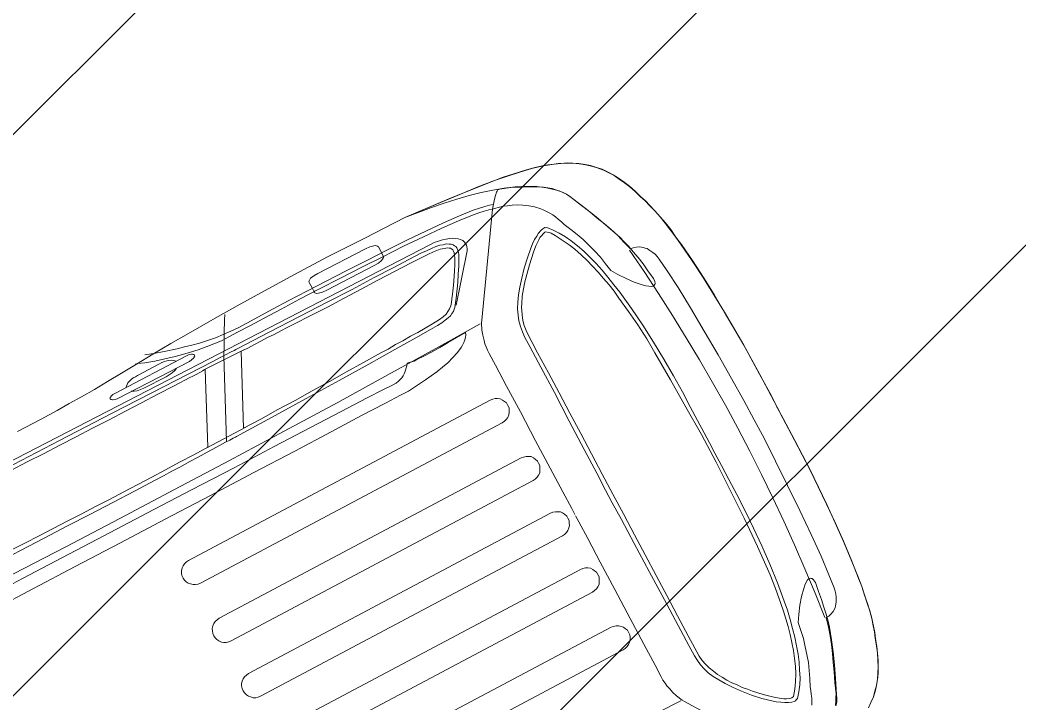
# Model space of a CAD drawing. Header units: millimetres. Extents: x 5637 to 6048, y 3385 to 3927.
# Drawn here: x 5809.759 to 5812.275, y 3766.075 to 3767.797 of the extents above; entities that cross this region are included whole.
import ezdxf

# ---------------------------------------------------------------- set-up
doc = ezdxf.new("R2010")
doc.units = ezdxf.units.MM
doc.layers.add('Contour Lines', color=253, linetype='Continuous')
doc.layers.add('hatch', color=253, linetype='Continuous', lineweight=13)
pattern_1 = [(45, (2816.3681, -1263.7476), (-0.70710678, 0.70710678), [])]

# ---------------------------------------------------------------- blocks, each defined once
blk = doc.blocks.new('Subaru Forester top')
at = {"lineweight": 0}
for points in [[(-0.1523, -0.776), (-0.1404, -0.7669), (-0.1286, -0.7578), (-0.1185, -0.7468), (-0.1085, -0.7359), (-0.0985, -0.7231), (-0.0903, -0.7104), (-0.0821, -0.6967), (-0.0748, -0.6812), (-0.0675, -0.6648), (-0.0611, -0.6483), (-0.0547, -0.6292), (-0.0492, -0.6146), (-0.0447, -0.5991), (-0.0392, -0.5809), (-0.0347, -0.5617), (-0.031, -0.5417), (-0.0274, -0.5198), (-0.0237, -0.4979), (-0.021, -0.4742), (-0.0155, -0.4258), (-0.0109, -0.3757), (-0.0073, -0.3246), (-0.0046, -0.2736), (-0.0009, -0.1769), (0, -0.093), (0, -0.031), (0, 0.0009), (0, 0.0328), (0, 0.0939), (-0.0009, 0.1778), (-0.0046, 0.2745), (-0.0073, 0.3255), (-0.0109, 0.3766), (-0.0155, 0.4268), (-0.021, 0.4751), (-0.0237, 0.4988), (-0.0274, 0.5207), (-0.031, 0.5426), (-0.0347, 0.5626), (-0.0392, 0.5818), (-0.0447, 0.5991), (-0.0492, 0.6155), (-0.0547, 0.6301), (-0.0602, 0.6483), (-0.0666, 0.6648), (-0.0739, 0.6803), (-0.0812, 0.6949), (-0.0885, 0.7085), (-0.0967, 0.7213), (-0.1058, 0.7332), (-0.1149, 0.7441), (-0.1249, 0.7541), (-0.1359, 0.7632), (-0.1468, 0.7724), (-0.1587, 0.7806), (-0.1714, 0.7879), (-0.1851, 0.7952), (-0.1988, 0.8015), (-0.2134, 0.807), (-0.2289, 0.8125), (-0.2453, 0.817), (-0.2626, 0.8216), (-0.2799, 0.8253), (-0.3182, 0.8325), (-0.3602, 0.8389), (-0.4049, 0.8444), (-0.4532, 0.849), (-0.5061, 0.8535), (-0.5626, 0.859), (-0.5727, 0.8599), (-0.5827, 0.8608), (-0.5927, 0.8617), (-0.6028, 0.8626), (-0.7167, 0.8645), (-0.8216, 0.8663), (-0.9164, 0.8663), (-1.0022, 0.8654), (-1.0806, 0.8645), (-1.1508, 0.8626), (-1.2146, 0.8608), (-1.2721, 0.859), (-1.325, 0.8563), (-1.3733, 0.8535), (-1.4171, 0.8517), (-1.4581, 0.849), (-1.4964, 0.8471), (-1.5338, 0.8462), (-1.5693, 0.8453), (-1.604, 0.8444), (-1.6505, 0.8444), (-1.718, 0.8444)], [(-0.3985, 0.7778), (-0.4076, 0.7806), (-0.4195, 0.7833), (-0.4331, 0.786), (-0.4496, 0.7879), (-0.4879, 0.7915), (-0.5334, 0.7952), (-0.5845, 0.7979), (-0.6401, 0.8006), (-0.6985, 0.8015), (-0.7578, 0.8034), (-0.818, 0.8043), (-0.8772, 0.8052), (-0.9338, 0.8052), (-0.9867, 0.8052), (-1.035, 0.8052), (-1.076, 0.8052), (-1.1107, 0.8052), (-1.1353, 0.8052), (-1.1563, 0.8052), (-1.1772, 0.807), (-1.1982, 0.8097), (-1.2192, 0.8125), (-1.2392, 0.817), (-1.2593, 0.8207), (-1.2785, 0.8253), (-1.2967, 0.8298), (-1.3286, 0.8389), (-1.3532, 0.8471), (-1.3696, 0.8535), (-1.376, 0.8553)], [(-0.3912, 0.787), (-0.4003, 0.7897), (-0.4122, 0.7924), (-0.4258, 0.7952), (-0.4423, 0.7979), (-0.4796, 0.8015), (-0.5234, 0.8052), (-0.5727, 0.8079), (-0.6255, 0.8097), (-0.6821, 0.8116), (-0.7386, 0.8125), (-0.797, 0.8134), (-0.8535, 0.8143), (-0.9082, 0.8143), (-0.9593, 0.8152), (-1.0058, 0.8152), (-1.0459, 0.8143), (-1.0797, 0.8143), (-1.1043, 0.8143), (-1.1243, 0.8152), (-1.1453, 0.817), (-1.1663, 0.8189), (-1.1873, 0.8225), (-1.2082, 0.8262), (-1.2274, 0.8307), (-1.2465, 0.8353), (-1.2648, 0.8398), (-1.2967, 0.849), (-1.3222, 0.8572), (-1.3386, 0.8626), (-1.3441, 0.8645)], [(-1.118, 0.8599), (-1.1253, 0.848), (-1.1408, 0.8198), (-1.1581, 0.7888), (-1.169, 0.7687)], [(-0.2225, -0.7313), (-0.217, -0.7231), (-0.2125, -0.7149), (-0.2079, -0.7067), (-0.197, -0.6803), (-0.186, -0.6556), (-0.1769, -0.6338), (-0.1678, -0.6128), (-0.1596, -0.5918), (-0.1523, -0.5708), (-0.1459, -0.549), (-0.1395, -0.5252), (-0.1395, -0.5252), (-0.1322, -0.5252), (-0.1249, -0.5234), (-0.1167, -0.5198), (-0.1085, -0.5143), (-0.1049, -0.5107), (-0.1021, -0.507), (-0.0985, -0.5024), (-0.0957, -0.497), (-0.093, -0.4915), (-0.0903, -0.4842), (-0.0885, -0.4769), (-0.0866, -0.4687), (-0.083, -0.4331), (-0.0784, -0.383), (-0.0748, -0.3228), (-0.072, -0.2562), (-0.0693, -0.186), (-0.0675, -0.1176), (-0.0657, -0.0547), (-0.0657, 0), (-0.0657, 0.0547), (-0.0675, 0.1185), (-0.0693, 0.1869), (-0.072, 0.2562), (-0.0748, 0.3237), (-0.0784, 0.3839), (-0.083, 0.4341), (-0.0866, 0.4696), (-0.0885, 0.4778), (-0.0903, 0.4851), (-0.093, 0.4915), (-0.0957, 0.497), (-0.0985, 0.5024), (-0.1012, 0.507), (-0.1049, 0.5107), (-0.1085, 0.5143), (-0.1158, 0.5198), (-0.124, 0.5234), (-0.1313, 0.5252), (-0.1386, 0.5262), (-0.145, 0.549), (-0.1514, 0.5708), (-0.1587, 0.5918), (-0.1669, 0.6128), (-0.176, 0.6338), (-0.1851, 0.6566), (-0.1961, 0.6803), (-0.2079, 0.7067), (-0.2116, 0.7149), (-0.2161, 0.7231), (-0.2216, 0.7313), (-0.228, 0.7386), (-0.2344, 0.7459), (-0.2416, 0.7532), (-0.2499, 0.7596), (-0.259, 0.766), (-0.2681, 0.7724), (-0.2772, 0.7787), (-0.2882, 0.7842), (-0.2991, 0.7906), (-0.3219, 0.8006), (-0.3474, 0.8107), (-0.3748, 0.8198), (-0.404, 0.828), (-0.4341, 0.8353), (-0.466, 0.8417), (-0.4988, 0.848), (-0.5325, 0.8535), (-0.5672, 0.8581), (-0.6028, 0.8626), (-0.4833, 0.8526), (-0.3821, 0.8417), (-0.3365, 0.8362), (-0.2954, 0.8289), (-0.2763, 0.8253), (-0.2581, 0.8207), (-0.2398, 0.8161), (-0.2234, 0.8107), (-0.2079, 0.8052), (-0.1924, 0.7988), (-0.1778, 0.7924), (-0.1651, 0.7851), (-0.1523, 0.7769), (-0.1395, 0.7678), (-0.1286, 0.7587), (-0.1176, 0.7477), (-0.1076, 0.7368), (-0.0985, 0.7249), (-0.0894, 0.7113), (-0.0812, 0.6976), (-0.0739, 0.6821), (-0.0666, 0.6666), (-0.0602, 0.6493), (-0.0547, 0.631), (-0.0492, 0.6164), (-0.0438, 0.6), (-0.0392, 0.5818), (-0.0347, 0.5626), (-0.0301, 0.5426), (-0.0264, 0.5216), (-0.0237, 0.4988), (-0.0201, 0.476), (-0.0146, 0.4268), (-0.01, 0.3766), (-0.0064, 0.3255), (-0.0046, 0.2754), (-0.0009, 0.1778), (0, 0.0948), (0.0009, 0.0328), (0, 0.0009), (-0.0009, 0.0009), (0, 0), (0, -0.0319), (0, -0.0939), (-0.0009, -0.1778), (-0.0046, -0.2745), (-0.0073, -0.3255), (-0.0109, -0.3766), (-0.0155, -0.4268), (-0.021, -0.4751), (-0.0237, -0.4988), (-0.0274, -0.5207), (-0.031, -0.5426), (-0.0347, -0.5626), (-0.0392, -0.5818), (-0.0447, -0.6), (-0.0492, -0.6164), (-0.0547, -0.631), (-0.0611, -0.6493), (-0.0675, -0.6657), (-0.0748, -0.6821), (-0.0821, -0.6967), (-0.0903, -0.7113), (-0.0985, -0.724), (-0.1085, -0.7359), (-0.1185, -0.7477), (-0.1286, -0.7578), (-0.1404, -0.7669), (-0.1523, -0.776)], [(-0.8626, 0.8408), (-0.8745, 0.8408), (-0.8845, 0.8389), (-0.8882, 0.8371), (-0.8909, 0.8353), (-0.8927, 0.8335), (-0.8927, 0.8316)], [(-0.8927, 0.8316), (-0.8927, 0.8143), (-0.8927, 0.8107)], [(-0.7277, 0.8398), (-0.8626, 0.8408)], [(-0.6967, 0.8289), (-0.6976, 0.8316), (-0.6994, 0.8335), (-0.7021, 0.8353), (-0.7058, 0.8362), (-0.7158, 0.8389), (-0.7277, 0.8398)], [(-1.3842, 0.8271), (-1.3906, 0.8271), (-1.397, 0.8271), (-1.4034, 0.8262), (-1.4089, 0.8243), (-1.4143, 0.8225), (-1.418, 0.8198), (-1.4216, 0.817), (-1.4244, 0.8143)], [(-1.3213, 0.8271), (-1.3842, 0.8271)], [(-1.2821, 0.8134), (-1.2839, 0.8161), (-1.2876, 0.8189), (-1.2912, 0.8216), (-1.2967, 0.8234), (-1.3022, 0.8253), (-1.3076, 0.8262), (-1.3149, 0.8271), (-1.3213, 0.8271)], [(-0.8927, 0.8088), (-0.8927, 0.8034)], [(-0.6967, 0.8015), (-0.6967, 0.8289)], [(-1.9177, 0.5772), (-1.852, 0.5763), (-1.7845, 0.5754), (-1.718, 0.5754), (-1.6532, 0.5745), (-1.5894, 0.5736), (-1.5274, 0.5736), (-1.469, 0.5736), (-1.4453, 0.5736), (-1.4216, 0.5736), (-1.397, 0.5736), (-1.3715, 0.5736), (-1.3459, 0.5736), (-1.3204, 0.5745), (-1.294, 0.5745), (-1.2675, 0.5745), (-1.2675, 0.5745)], [(-1.2675, 0.5745), (-1.2557, 0.5745), (-1.2456, 0.5745), (-1.2392, 0.5745), (-1.2365, 0.5745), (-1.1362, 0.5754), (-1.0368, 0.5772), (-0.942, 0.5781), (-0.8563, 0.579), (-0.7815, 0.5809), (-0.7213, 0.5818), (-0.6784, 0.5827), (-0.6584, 0.5836), (-0.6456, 0.5845), (-0.6347, 0.5863), (-0.6255, 0.5882), (-0.6183, 0.59), (-0.6119, 0.5936), (-0.6064, 0.5964), (-0.6018, 0.6), (-0.5982, 0.6037), (-0.5845, 0.6228), (-0.5626, 0.6556), (-0.5517, 0.6739), (-0.5407, 0.6912), (-0.5325, 0.7058), (-0.5271, 0.7167), (-0.5252, 0.7213), (-0.5243, 0.7249), (-0.5234, 0.7295), (-0.5234, 0.7341), (-0.5243, 0.7377), (-0.5262, 0.7414), (-0.528, 0.745), (-0.5316, 0.7487), (-0.5362, 0.7514), (-0.5426, 0.755), (-0.5499, 0.7569), (-0.5581, 0.7596), (-0.569, 0.7614), (-0.5809, 0.7623), (-0.5945, 0.7632), (-0.61, 0.7642), (-0.6438, 0.7642), (-0.6885, 0.7642), (-0.7423, 0.7651), (-0.8052, 0.7651), (-0.8763, 0.766), (-0.9547, 0.7669), (-1.0405, 0.7678), (-1.1316, 0.7687), (-1.1316, 0.7687), (-1.1316, 0.7687), (-1.1353, 0.7687), (-1.1398, 0.7687), (-1.1499, 0.7696), (-1.1645, 0.7696), (-1.1809, 0.7696), (-1.2, 0.7696), (-1.3396, 0.7714), (-1.4855, 0.7733), (-1.635, 0.7751), (-1.7873, 0.776)], [(-0.58, 0.7724), (-2.8081, 0.7989)], [(-1.4171, 0.7997), (-1.4107, 0.7961), (-1.4034, 0.7933), (-1.3943, 0.7924), (-1.3851, 0.7915)], [(-1.3851, 0.7915), (-1.3222, 0.7906)], [(-1.3222, 0.7906), (-1.3131, 0.7915), (-1.304, 0.7924), (-1.2958, 0.7942), (-1.2894, 0.797)], [(-0.8927, 0.8034), (-0.8927, 0.8015), (-0.8909, 0.7997), (-0.8882, 0.7979), (-0.8845, 0.7961), (-0.8745, 0.7942), (-0.8626, 0.7933)], [(-0.8626, 0.7933), (-0.7277, 0.7924)], [(-0.7277, 0.7924), (-0.7158, 0.7924), (-0.7058, 0.7942), (-0.7021, 0.7961), (-0.6994, 0.7979), (-0.6976, 0.7997), (-0.6967, 0.8015)], [(-2.0107, 0.7687), (-1.9642, 0.7678), (-1.9177, 0.7669), (-1.8712, 0.7669), (-1.8247, 0.766), (-1.7782, 0.766), (-1.7317, 0.7651), (-1.6861, 0.7642), (-1.6396, 0.7642), (-1.5931, 0.7632), (-1.5465, 0.7632), (-1.5, 0.7623), (-1.4535, 0.7623), (-1.4079, 0.7614), (-1.3614, 0.7614), (-1.3149, 0.7605), (-1.2684, 0.7605), (-1.2639, 0.7605), (-1.2547, 0.7605), (-1.242, 0.7605), (-1.2265, 0.7605)], [(-1.2265, 0.7605), (-1.3131, 0.5845)], [(-1.169, 0.7687), (-1.2648, 0.5754)], [(-1.118, 0.7587), (-1.2338, 0.7614)], [(-1.211, 0.5845), (-1.1253, 0.7587)], [(-1.1253, 0.7587), (-1.107, 0.7578), (-1.0879, 0.7578), (-1.0696, 0.7578), (-1.0505, 0.7578), (-1.0322, 0.7569), (-1.0131, 0.7569), (-0.9949, 0.7569), (-0.9757, 0.7569), (-0.9283, 0.7559), (-0.8809, 0.755), (-0.8335, 0.755), (-0.7851, 0.755), (-0.7377, 0.755), (-0.6903, 0.755), (-0.6429, 0.7541), (-0.5955, 0.7532), (-0.58, 0.7523), (-0.5617, 0.7505), (-0.5526, 0.7477), (-0.5444, 0.745), (-0.5407, 0.7423), (-0.538, 0.7404), (-0.5362, 0.7377), (-0.5344, 0.7341), (-0.5344, 0.7304), (-0.5353, 0.7259), (-0.5371, 0.7204), (-0.5398, 0.714), (-0.5471, 0.6994), (-0.5562, 0.6839), (-0.5754, 0.6547), (-0.5882, 0.6356), (-0.5945, 0.6265), (-0.6, 0.6183), (-0.6055, 0.6119), (-0.6119, 0.6064), (-0.6183, 0.6028), (-0.6255, 0.5991), (-0.6356, 0.5964), (-0.6465, 0.5945), (-0.6675, 0.5936), (-0.6885, 0.5927), (-0.7104, 0.5918), (-0.7313, 0.5918), (-0.7532, 0.5909), (-0.7742, 0.5909), (-0.7961, 0.59), (-0.817, 0.59), (-0.8663, 0.5891), (-0.9155, 0.5882), (-0.9648, 0.5873), (-1.014, 0.5863), (-1.0633, 0.5854), (-1.1125, 0.5854), (-1.1617, 0.5845), (-1.211, 0.5845)], [(-0.5043, 0.7149), (-0.5015, 0.7195), (-0.4997, 0.724), (-0.4988, 0.7286), (-0.4988, 0.7332), (-0.4997, 0.7386), (-0.5015, 0.7432), (-0.5052, 0.7477), (-0.5097, 0.7523), (-0.5152, 0.7559), (-0.5207, 0.7596), (-0.5289, 0.7632), (-0.5371, 0.766), (-0.5462, 0.7687), (-0.5562, 0.7705), (-0.5672, 0.7724), (-0.58, 0.7724)], [(-0.5535, 0.5435), (-0.3985, 0.7778)], [(-0.5927, 0.6073), (-0.5043, 0.7149)], [(-1.3131, 0.5845), (-1.3532, 0.5845), (-1.3934, 0.5845), (-1.4335, 0.5845), (-1.4727, 0.5845), (-1.5128, 0.5845), (-1.5529, 0.5845), (-1.5931, 0.5845), (-1.6332, 0.5854), (-1.6733, 0.5854), (-1.7134, 0.5863), (-1.7526, 0.5863), (-1.7928, 0.5873), (-1.8329, 0.5873), (-1.873, 0.5882), (-1.9131, 0.5882), (-1.9532, 0.5891)], [(-1.2046, 0.5845), (-1.3177, 0.5845)], [(-0.5617, 0.5371), (-0.6894, 0.5344), (-0.8271, 0.5325), (-0.973, 0.5307), (-1.1243, 0.5298), (-1.2803, 0.5298), (-1.4371, 0.5298), (-1.5931, 0.5298), (-1.7462, 0.5307), (-1.8949, 0.5325), (-2.0353, 0.5334), (-2.1666, 0.5353), (-2.2861, 0.5371), (-2.3928, 0.5398), (-2.4821, 0.5417), (-2.5533, 0.5444), (-2.6052, 0.5462)], [(-1.976, 0.4769), (-1.8675, 0.476), (-1.749, 0.476), (-1.6222, 0.4751), (-1.4927, 0.4751), (-1.3642, 0.4742), (-1.2402, 0.4742), (-1.1243, 0.4733), (-1.0204, 0.4733), (-0.9338, 0.4733), (-0.8663, 0.4724), (-0.8234, 0.4724), (-0.8079, 0.4724), (-0.8006, 0.4724), (-0.7797, 0.4742), (-0.7496, 0.4769), (-0.7149, 0.4815), (-0.6967, 0.4851), (-0.6793, 0.4888), (-0.662, 0.4942), (-0.6465, 0.4997), (-0.6383, 0.5034), (-0.6319, 0.507), (-0.6255, 0.5107), (-0.6201, 0.5152), (-0.6146, 0.5198), (-0.61, 0.5243), (-0.6064, 0.5298), (-0.6046, 0.5353), (-0.6292, 0.5344), (-0.6547, 0.5334), (-0.6793, 0.5325), (-0.7031, 0.5316), (-0.7249, 0.5316), (-0.7441, 0.5325), (-0.7523, 0.5325), (-0.7587, 0.5334), (-0.7651, 0.5353), (-0.7705, 0.5362), (-0.7742, 0.5307), (-0.786, 0.5189), (-0.7897, 0.5161), (-0.7942, 0.5125), (-0.7997, 0.5097), (-0.8052, 0.5079), (-0.8107, 0.5061), (-0.818, 0.5043), (-0.8243, 0.5043), (-0.8325, 0.5043), (-0.8544, 0.5052), (-0.9018, 0.5061), (-0.9721, 0.5061), (-1.0614, 0.507), (-1.1645, 0.5079), (-1.2785, 0.5079), (-1.3997, 0.5088), (-1.5247, 0.5097), (-1.6487, 0.5107), (-1.7681, 0.5107), (-1.8803, 0.5116), (-1.9806, 0.5116)], [(-0.5763, 0.0009), (-0.5763, 0.0182), (-0.5763, 0.0657), (-0.5763, 0.1331), (-0.5763, 0.2116), (-0.5763, 0.2936), (-0.5763, 0.3675), (-0.5763, 0.4268), (-0.5763, 0.4605), (-0.5763, 0.4696), (-0.5754, 0.4787), (-0.5745, 0.4869), (-0.5727, 0.4952), (-0.569, 0.5088), (-0.5654, 0.5207), (-0.5572, 0.5371), (-0.5535, 0.5435)], [(-0.1423, 0.5243), (-0.135, 0.4596), (-0.1295, 0.3939), (-0.124, 0.3283), (-0.1195, 0.2626), (-0.1167, 0.1979), (-0.114, 0.1322), (-0.1122, 0.0666), (-0.1122, 0.0009), (-0.1122, -0.0647), (-0.114, -0.1304), (-0.1167, -0.1961), (-0.1195, -0.2608), (-0.124, -0.3265), (-0.1295, -0.3921), (-0.135, -0.4578), (-0.1423, -0.5234)], [(-0.5763, -0.0027), (-0.5763, -0.0201), (-0.5763, -0.0675), (-0.5763, -0.135), (-0.5763, -0.2134), (-0.5763, -0.2954), (-0.5763, -0.3693), (-0.5763, -0.4286), (-0.5763, -0.4623), (-0.5763, -0.4714), (-0.5754, -0.4806), (-0.5745, -0.4888), (-0.5727, -0.497), (-0.569, -0.5107), (-0.5654, -0.5225), (-0.5572, -0.5389), (-0.5535, -0.5444)], [(-1.49, -0.1924), (-0.6292, -0.1924), (-0.6228, -0.1915), (-0.6164, -0.1897), (-0.611, -0.1869), (-0.6055, -0.1833), (-0.6018, -0.1778), (-0.5991, -0.1723), (-0.5964, -0.166), (-0.5964, -0.1596), (-0.5964, -0.1596), (-0.5964, -0.1532), (-0.5991, -0.1477), (-0.6018, -0.1423), (-0.6055, -0.1368), (-0.611, -0.1331), (-0.6164, -0.1304), (-0.6228, -0.1286), (-0.6292, -0.1277), (-1.49, -0.1277)], [(-1.49, -0.3575), (-0.6292, -0.3575), (-0.6228, -0.3565), (-0.6164, -0.3547), (-0.611, -0.352), (-0.6055, -0.3474), (-0.6018, -0.3429), (-0.5991, -0.3374), (-0.5964, -0.3319), (-0.5964, -0.3246), (-0.5964, -0.3246), (-0.5964, -0.3182), (-0.5991, -0.3128), (-0.6018, -0.3073), (-0.6055, -0.3027), (-0.611, -0.2982), (-0.6164, -0.2954), (-0.6228, -0.2936), (-0.6292, -0.2927), (-1.49, -0.2927)], [(-0.2225, -0.7332), (-0.2161, -0.7259), (-0.2116, -0.7176), (-0.2079, -0.7085), (-0.1915, -0.6721), (-0.1769, -0.6401), (-0.1651, -0.61), (-0.1541, -0.5809), (-0.1486, -0.5663), (-0.1441, -0.5508), (-0.1395, -0.5353), (-0.1359, -0.5179), (-0.1322, -0.4997), (-0.1286, -0.4796), (-0.1258, -0.4587), (-0.1222, -0.435), (-0.1231, -0.4268), (-0.1249, -0.4222), (-0.1268, -0.4204), (-0.1277, -0.4195), (-0.1304, -0.4186), (-0.1322, -0.4186), (-0.1368, -0.4195), (-0.1423, -0.4231), (-0.1486, -0.4277), (-0.155, -0.4341), (-0.1696, -0.4496), (-0.1833, -0.4669), (-0.197, -0.486), (-0.2079, -0.5034), (-0.2116, -0.5243), (-0.2152, -0.5453), (-0.2207, -0.5654), (-0.2261, -0.5845), (-0.2325, -0.6046), (-0.2398, -0.6228), (-0.248, -0.642), (-0.2571, -0.6602), (-0.2571, -0.6602), (-0.2599, -0.6693), (-0.2635, -0.6784), (-0.2672, -0.6876), (-0.2708, -0.6958), (-0.2754, -0.7031)], [(-0.5617, -0.5389), (-0.6894, -0.5362), (-0.8271, -0.5344), (-0.973, -0.5325), (-1.1243, -0.5316), (-1.2803, -0.5316), (-1.4371, -0.5316), (-1.5931, -0.5316), (-1.7462, -0.5325), (-1.8949, -0.5344), (-2.0353, -0.5353), (-2.1666, -0.5371), (-2.2861, -0.5389), (-2.3928, -0.5417), (-2.4821, -0.5435), (-2.5533, -0.5462), (-2.6052, -0.548)], [(-0.5535, -0.5444), (-0.3985, -0.7797)]]:
    blk.add_lwpolyline(points, dxfattribs=at)
for points in [[(-1.4544, 0.8143), (-1.4617, 0.8143), (-1.4672, 0.8125), (-1.469, 0.8116), (-1.4709, 0.8107), (-1.4718, 0.8088), (-1.4727, 0.807), (-1.4718, 0.8052), (-1.4709, 0.8043), (-1.469, 0.8025), (-1.4672, 0.8015), (-1.4617, 0.7997), (-1.4554, 0.7997), (-1.252, 0.797), (-1.2456, 0.7979), (-1.2392, 0.7997), (-1.2374, 0.8006), (-1.2356, 0.8025), (-1.2338, 0.8034), (-1.2338, 0.8052), (-1.2338, 0.807), (-1.2347, 0.8079), (-1.2365, 0.8097), (-1.2392, 0.8107), (-1.2447, 0.8125), (-1.252, 0.8134), (-1.4544, 0.8143)], [(-1.4544, 0.8143), (-1.4617, 0.8143), (-1.4672, 0.8125), (-1.469, 0.8116), (-1.4709, 0.8107), (-1.4718, 0.8088), (-1.4727, 0.807), (-1.4718, 0.8052), (-1.4709, 0.8043), (-1.469, 0.8025), (-1.4672, 0.8015), (-1.4617, 0.7997), (-1.4554, 0.7997), (-1.252, 0.797), (-1.2456, 0.7979), (-1.2392, 0.7997), (-1.2374, 0.8006), (-1.2356, 0.8025), (-1.2338, 0.8034), (-1.2338, 0.8052), (-1.2338, 0.807), (-1.2347, 0.8079), (-1.2365, 0.8097), (-1.2392, 0.8107), (-1.2447, 0.8125), (-1.252, 0.8134), (-1.4544, 0.8143)], [(-0.2571, 0.6584), (-0.2599, 0.6675), (-0.2635, 0.6766), (-0.2672, 0.6857), (-0.2708, 0.6939), (-0.2754, 0.7012), (-0.2809, 0.7085), (-0.2854, 0.7149), (-0.2909, 0.7213), (-0.3018, 0.7332), (-0.3137, 0.7423), (-0.3265, 0.7505), (-0.3383, 0.7578), (-0.3502, 0.7632), (-0.3611, 0.7678), (-0.3711, 0.7714), (-0.3803, 0.7742), (-0.393, 0.7769), (-0.3985, 0.7778), (-0.393, 0.7842), (-0.3821, 0.7979), (-0.3757, 0.8043), (-0.3693, 0.8107), (-0.3666, 0.8125), (-0.3638, 0.8143), (-0.3611, 0.8143), (-0.3593, 0.8143), (-0.3319, 0.8043), (-0.3073, 0.7924), (-0.2954, 0.787), (-0.2836, 0.7806), (-0.2727, 0.7742), (-0.2626, 0.7678), (-0.2535, 0.7614), (-0.2444, 0.7541), (-0.2362, 0.7468), (-0.2289, 0.7395), (-0.2225, 0.7313), (-0.2161, 0.724), (-0.2116, 0.7158), (-0.2079, 0.7067), (-0.1915, 0.6702), (-0.1769, 0.6383), (-0.1651, 0.6082), (-0.1541, 0.579), (-0.1486, 0.5645), (-0.1441, 0.549), (-0.1395, 0.5334), (-0.1359, 0.5161), (-0.1322, 0.4979), (-0.1286, 0.4778), (-0.1258, 0.4569), (-0.1222, 0.4331), (-0.1231, 0.4249), (-0.1249, 0.4204), (-0.1268, 0.4186), (-0.1277, 0.4176), (-0.1304, 0.4167), (-0.1322, 0.4167), (-0.1368, 0.4176), (-0.1423, 0.4213), (-0.1486, 0.4258), (-0.155, 0.4322), (-0.1696, 0.4477), (-0.1833, 0.4651), (-0.197, 0.4842), (-0.2079, 0.5015), (-0.2116, 0.5225), (-0.2152, 0.5435), (-0.2207, 0.5635), (-0.2261, 0.5827), (-0.2325, 0.6028), (-0.2398, 0.621), (-0.248, 0.6401), (-0.2571, 0.6584)], [(-0.2991, 0.6721), (-0.3018, 0.673), (-0.3037, 0.6748), (-0.3064, 0.6748), (-0.31, 0.6748), (-0.3164, 0.673), (-0.3246, 0.6702), (-0.3319, 0.6657), (-0.341, 0.6602), (-0.3502, 0.6529), (-0.3593, 0.6456), (-0.3784, 0.6283), (-0.3976, 0.6091), (-0.4149, 0.5891), (-0.4304, 0.5717), (-0.4423, 0.5562), (-0.4523, 0.5407), (-0.4605, 0.5262), (-0.4669, 0.5116), (-0.4724, 0.4979), (-0.4751, 0.4833), (-0.4769, 0.4696), (-0.4778, 0.4559), (-0.4778, 0.4258), (-0.4778, 0.3693), (-0.4778, 0.2964), (-0.4787, 0.2152), (-0.4787, 0.135), (-0.4787, 0.0666), (-0.4796, 0.0191), (-0.4796, 0.0009), (-0.4796, -0.0173), (-0.4787, -0.0657), (-0.4787, -0.134), (-0.4787, -0.2134), (-0.4778, -0.2945), (-0.4778, -0.3684), (-0.4778, -0.4249), (-0.4778, -0.455), (-0.4769, -0.4687), (-0.4751, -0.4815), (-0.4714, -0.4952), (-0.4669, -0.5088), (-0.4605, -0.5225), (-0.4523, -0.5371), (-0.4423, -0.5526), (-0.4304, -0.569), (-0.4149, -0.5891), (-0.3976, -0.61), (-0.3784, -0.6292), (-0.3593, -0.6465), (-0.3502, -0.6538), (-0.341, -0.6602), (-0.3319, -0.6657), (-0.3237, -0.6702), (-0.3164, -0.673), (-0.31, -0.6739), (-0.3064, -0.6739), (-0.3037, -0.673), (-0.3018, -0.6721), (-0.2991, -0.6711), (-0.2882, -0.6584), (-0.2781, -0.6438), (-0.269, -0.6283), (-0.2608, -0.611), (-0.2526, -0.5927), (-0.2453, -0.5736), (-0.2389, -0.5535), (-0.2325, -0.5316), (-0.2271, -0.5097), (-0.2216, -0.4869), (-0.217, -0.4632), (-0.2134, -0.4395), (-0.207, -0.3903), (-0.2015, -0.3401), (-0.1979, -0.29), (-0.1951, -0.2407), (-0.1933, -0.1924), (-0.1924, -0.1459), (-0.1924, -0.103), (-0.1924, -0.0638), (-0.1924, -0.0283), (-0.1924, 0.0009), (-0.1924, 0.0301), (-0.1924, 0.0647), (-0.1924, 0.104), (-0.1924, 0.1468), (-0.1933, 0.1933), (-0.1951, 0.2416), (-0.1979, 0.2918), (-0.2015, 0.342), (-0.207, 0.3921), (-0.2134, 0.4423), (-0.2179, 0.466), (-0.2225, 0.4897), (-0.2271, 0.5125), (-0.2325, 0.5344), (-0.2389, 0.5562), (-0.2453, 0.5763), (-0.2526, 0.5955), (-0.2608, 0.6137), (-0.269, 0.6301), (-0.2781, 0.6456), (-0.2882, 0.6593), (-0.2991, 0.6721)], [(-0.3994, 0.5918), (-0.4122, 0.5781), (-0.424, 0.5635), (-0.435, 0.549), (-0.445, 0.5334), (-0.4496, 0.5252), (-0.4532, 0.517), (-0.4569, 0.5079), (-0.4605, 0.4997), (-0.4632, 0.4906), (-0.4651, 0.4815), (-0.4669, 0.4724), (-0.4678, 0.4632), (-0.4678, 0.4049), (-0.4678, 0.3474), (-0.4678, 0.29), (-0.4678, 0.2325), (-0.4678, 0.1742), (-0.4678, 0.1167), (-0.4678, 0.0584), (-0.4678, 0.0009), (-0.4678, -0.0565), (-0.4678, -0.1149), (-0.4678, -0.1723), (-0.4678, -0.2307), (-0.4678, -0.2882), (-0.4678, -0.3456), (-0.4678, -0.4031), (-0.4678, -0.4614), (-0.466, -0.4742), (-0.4632, -0.486), (-0.4596, -0.4988), (-0.4541, -0.5116), (-0.4486, -0.5234), (-0.4413, -0.5353), (-0.4341, -0.5471), (-0.4268, -0.559), (-0.4176, -0.5699), (-0.4094, -0.5818), (-0.3994, -0.5918), (-0.3903, -0.6018), (-0.3711, -0.6219), (-0.3529, -0.6383), (-0.3429, -0.6465), (-0.3301, -0.6556), (-0.3237, -0.6593), (-0.3164, -0.662), (-0.311, -0.6629), (-0.3055, -0.6629), (-0.2936, -0.6474), (-0.2836, -0.6319), (-0.2736, -0.6146), (-0.2654, -0.5973), (-0.2581, -0.579), (-0.2508, -0.5599), (-0.2453, -0.5407), (-0.2398, -0.5207), (-0.2344, -0.5006), (-0.2307, -0.4806), (-0.2271, -0.4605), (-0.2234, -0.4404), (-0.2179, -0.4012), (-0.2134, -0.3638), (-0.2079, -0.2863), (-0.2043, -0.207), (-0.2024, -0.1286), (-0.2006, -0.0492), (-0.2006, 0.0292), (-0.2024, 0.1085), (-0.2043, 0.1878), (-0.207, 0.2663), (-0.2088, 0.3073), (-0.2125, 0.3483), (-0.217, 0.3894), (-0.2225, 0.4304), (-0.2252, 0.4514), (-0.2289, 0.4714), (-0.2334, 0.4924), (-0.238, 0.5125), (-0.2435, 0.5325), (-0.2489, 0.5517), (-0.2553, 0.5717), (-0.2626, 0.5909), (-0.2699, 0.6073), (-0.2827, 0.6319), (-0.29, 0.6447), (-0.2964, 0.6547), (-0.3, 0.6584), (-0.3037, 0.662), (-0.3064, 0.6638), (-0.3091, 0.6648), (-0.3146, 0.6629), (-0.3201, 0.6611), (-0.3265, 0.6584), (-0.3319, 0.6547), (-0.3456, 0.6447), (-0.3584, 0.6338), (-0.3821, 0.61), (-0.3994, 0.5918)], [(-0.5964, 0.3228), (-0.5964, 0.3164), (-0.5991, 0.311), (-0.6018, 0.3055), (-0.6055, 0.3009), (-0.611, 0.2964), (-0.6164, 0.2936), (-0.6228, 0.2918), (-0.6292, 0.2909), (-1.49, 0.2909), (-1.4964, 0.2918), (-1.5028, 0.2936), (-1.5082, 0.2964), (-1.5128, 0.3009), (-1.5174, 0.3055), (-1.5201, 0.311), (-1.5219, 0.3164), (-1.5228, 0.3228), (-1.5219, 0.3301), (-1.5201, 0.3356), (-1.5174, 0.341), (-1.5128, 0.3465), (-1.5082, 0.3502), (-1.5028, 0.3529), (-1.4964, 0.3547), (-1.49, 0.3556), (-0.6292, 0.3556), (-0.6228, 0.3547), (-0.6164, 0.3529), (-0.611, 0.3502), (-0.6055, 0.3465), (-0.6018, 0.341), (-0.5991, 0.3356), (-0.5964, 0.3301), (-0.5964, 0.3228)], [(-0.5964, 0.1578), (-0.5964, 0.1514), (-0.5991, 0.1459), (-0.6018, 0.1404), (-0.6055, 0.135), (-0.611, 0.1313), (-0.6164, 0.1286), (-0.6228, 0.1268), (-0.6292, 0.1258), (-1.49, 0.1258), (-1.4964, 0.1268), (-1.5028, 0.1286), (-1.5082, 0.1313), (-1.5128, 0.135), (-1.5174, 0.1404), (-1.5201, 0.1459), (-1.5219, 0.1514), (-1.5228, 0.1578), (-1.5219, 0.1641), (-1.5201, 0.1705), (-1.5174, 0.176), (-1.5128, 0.1815), (-1.5082, 0.1851), (-1.5028, 0.1878), (-1.4964, 0.1897), (-1.49, 0.1906), (-0.6292, 0.1906), (-0.6228, 0.1897), (-0.6164, 0.1878), (-0.611, 0.1851), (-0.6055, 0.1815), (-0.6018, 0.176), (-0.5991, 0.1705), (-0.5964, 0.1641), (-0.5964, 0.1578)], [(-0.6292, 0.0328), (-1.49, 0.0328), (-1.4964, 0.0319), (-1.5028, 0.0301), (-1.5082, 0.0274), (-1.5128, 0.0237), (-1.5174, 0.0191), (-1.5201, 0.0137), (-1.5219, 0.0073), (-1.5228, 0.0009), (-1.5219, -0.0055), (-1.5201, -0.0119), (-1.5174, -0.0173), (-1.5128, -0.0219), (-1.5082, -0.0264), (-1.5028, -0.0292), (-1.4964, -0.031), (-1.49, -0.0319), (-0.6292, -0.0319), (-0.6228, -0.031), (-0.6164, -0.0292), (-0.611, -0.0264), (-0.6055, -0.0219), (-0.6018, -0.0173), (-0.5991, -0.0119), (-0.5964, -0.0055), (-0.5964, 0.0009), (-0.5964, 0.0073), (-0.5991, 0.0137), (-0.6018, 0.0191), (-0.6055, 0.0237), (-0.611, 0.0274), (-0.6164, 0.0301), (-0.6228, 0.0319), (-0.6292, 0.0328)]]:
    blk.add_lwpolyline(points, close=True, dxfattribs=at)

msp = doc.modelspace()

# ---------------------------------------------------------------- hatches: boundary and pattern name
at = {"layer": 'hatch'}
h = msp.add_hatch(dxfattribs=at)
h.set_pattern_fill('ANSI37', color=256, scale=5, style=0)
h.set_pattern_definition([(45, (2816.3681, -1263.7476), (-0.44194174, 0.44194174), []), (135, (2816.3681, -1263.7476), (-0.44194174, -0.44194174), [])])
edge = h.paths.add_edge_path()
edge.add_arc((5816.405, 3746.0617), 2.8873, 219.8734, 282.2691, ccw=False)
edge.add_line((5814.1891, 3744.2106), (5795.1521, 3780.5513))
edge.add_line((5795.1521, 3780.5513), (5796.4428, 3781.6442))
edge.add_line((5796.4428, 3781.6442), (5812.1545, 3752.0604))
edge.add_line((5812.1545, 3752.0604), (5816.9283, 3743.1774))
h = msp.add_hatch(dxfattribs=at)
h.set_pattern_fill('ANSI31', color=256, scale=8, style=0)
h.set_pattern_definition(pattern_1)
edge = h.paths.add_edge_path()
edge.add_line((5792.8674, 3777.5751), (5795.2532, 3779.9864))
edge.add_line((5795.2532, 3779.9864), (5814.1625, 3744.1626))
edge.add_arc((5816.3627, 3745.7598), 2.7188, 215.9773, 284.0213)
edge.add_line((5817.0214, 3743.122), (5818.5189, 3743.8837))
edge.add_line((5818.5189, 3743.8837), (5821.6012, 3738.4853))
edge.add_line((5821.6012, 3738.4853), (5816.7084, 3735.4172))
edge.add_line((5816.7084, 3735.4172), (5813.3016, 3742.0939))
edge.add_line((5813.3016, 3742.0939), (5804.0298, 3741.2012))
edge.add_arc((5803.7741, 3746.1755), 4.9809, 272.9434, 389.5431)
edge.add_line((5808.1074, 3748.6315), (5792.8674, 3777.5751))
h = msp.add_hatch(dxfattribs=at)
h.set_pattern_fill('ANSI31', color=256, scale=8, style=0)
h.set_pattern_definition(pattern_1)
h.paths.add_polyline_path([(5805.2896, 3768.4247), (5812.557, 3772.2311), (5838.7437, 3764.6752), (5845.7814, 3750.4604), (5821.6407, 3738.5544)])

# ---------------------------------------------------------------- linework, layer by layer
at = {"layer": 'Contour Lines', "lineweight": 5, "ltscale": 0.5}
for points, knots in [([(5805.4161, 3839.5236), (5805.7387, 3838.6471), (5806.4171, 3836.8042), (5806.7877, 3834.2377), (5807.8006, 3831.9836), (5808.4828, 3829.831), (5810.0069, 3827.8628), (5811.8617, 3826.5475), (5813.3329, 3824.8955), (5815.5129, 3823.8463), (5817.6533, 3821.9782), (5820.904, 3821.1161), (5824.1205, 3819.0841), (5827.3373, 3817.6878), (5830.4866, 3816.622), (5832.7694, 3815.0483), (5835.6714, 3813.3961), (5838.2986, 3811.5444), (5841.0591, 3809.995), (5843.8813, 3808.0523), (5846.6924, 3806.1949), (5849.1489, 3803.9974), (5851.3224, 3802.1262), (5853.7188, 3800.5466), (5856.2954, 3798.661), (5857.9315, 3796.0414), (5860.708, 3794.7737), (5863.2405, 3792.4754), (5866.4489, 3790.8633), (5869.5517, 3788.9804), (5871.9379, 3786.8487), (5873.8859, 3785.2578), (5875.1966, 3783.4551), (5876.5194, 3782.7417), (5877.7904, 3781.8131), (5879.6591, 3781.9532), (5881.5292, 3781.5812), (5883.3511, 3780.9764), (5885.3619, 3780.0387), (5887.2509, 3778.7926), (5889.0534, 3777.1685), (5890.5665, 3776.0383), (5892.0947, 3775.2103), (5893.831, 3774.457), (5895.8502, 3773.8757), (5898.1228, 3773.1894), (5900.4576, 3772.1448), (5903.0979, 3771.0945), (5905.7656, 3770.0294), (5908.1701, 3768.7637), (5910.2845, 3767.7362), (5912.7758, 3766.5925), (5914.7679, 3765.7791), (5916.0839, 3765.2095), (5916.3681, 3765.0845)], [0, 0, 0, 0, 5.595474, 11.76568, 15.394086, 20.375992, 25.232839, 29.979368, 33.988247, 38.327225, 44.319265, 50.762775, 58.094027, 67.040055, 71.767499, 77.951536, 83.54805, 91.821232, 97.199267, 102.522381, 112.376655, 117.359216, 122.284992, 129.560276, 134.587804, 141.32268, 147.45021, 152.396003, 161.747673, 168.838362, 174.107129, 180.911265, 183.898046, 187.248016, 189.863062, 193.036667, 197.997845, 201.32656, 204.517786, 211.294547, 214.79089, 219.076476, 222.585834, 225.195776, 230.417969, 235.173901, 239.423588, 245.743889, 252.23269, 256.635438, 262.036945, 266.337845, 273.080701, 274.94363, 274.94363, 274.94363, 274.94363]), ([(5916.3681, 3764.5764), (5916.0221, 3764.7483), (5914.7393, 3765.3928), (5911.9211, 3766.6222), (5908.8215, 3768.1977), (5905.3314, 3769.7662), (5902.1526, 3771.2102), (5897.7511, 3772.8742), (5893.3005, 3773.9455), (5889.8127, 3776.0368), (5887.4856, 3778.1161), (5885.3189, 3779.5517), (5883.2088, 3780.7694), (5881.1912, 3781.3878), (5879.1061, 3781.5943), (5876.5304, 3781.8464), (5874.0451, 3783.4877), (5872.3566, 3786.0667), (5869.9117, 3787.64), (5867.601, 3789.4486), (5864.8486, 3790.9426), (5861.9131, 3792.9218), (5858.9293, 3795.1398), (5856.0855, 3797.6128), (5853.0727, 3800.0197), (5849.8693, 3802.214), (5847.0516, 3804.8864), (5844.1551, 3807.2672), (5841.0823, 3809.2055), (5837.7612, 3810.8995), (5834.8244, 3813.0944), (5831.1768, 3814.8564), (5827.1612, 3816.8812), (5822.4396, 3818.7273), (5818.0207, 3820.8267), (5814.2602, 3822.7076), (5811.1023, 3824.493), (5808.846, 3827.3331), (5806.7501, 3830.6675), (5805.5463, 3834.466), (5804.9021, 3836.9419), (5804.6139, 3838.0657)], [79.708538, 79.708538, 79.708538, 79.708538, 82.024682, 88.313383, 98.155518, 102.874111, 111.271689, 119.096068, 131.096984, 138.523787, 143.196875, 149.799516, 154.083108, 157.764622, 162.345494, 166.663826, 173.134962, 179.32744, 184.923867, 190.335668, 196.956549, 203.643977, 211.574202, 219.243987, 226.246881, 234.707366, 242.486676, 249.508742, 257.172066, 264.232399, 271.845809, 279.068462, 288.478196, 298.830627, 309.460296, 317.788828, 324.148555, 330.952197, 339.24331, 347.69794, 354.66344, 354.66344, 354.66344, 354.66344]), ([(5808.1543, 3807.6192), (5808.7728, 3807.2121), (5810.188, 3806.2866), (5812.7137, 3805.1475), (5815.9333, 3803.6791), (5819.3391, 3802.9529), (5822.8022, 3801.5736), (5826.2125, 3800.1617), (5829.8435, 3797.8612), (5834.0315, 3795.9089), (5837.9317, 3794.3978), (5841.4845, 3792.0355), (5844.43, 3790.1199), (5847.1493, 3787.9369), (5849.6733, 3786.91), (5852.0039, 3785.0103), (5854.7767, 3783.527), (5857.4169, 3781.3857), (5859.7798, 3779.2126), (5861.7667, 3777.0037), (5863.0878, 3774.2018), (5863.8912, 3771.0923), (5865.4011, 3767.4753), (5866.0929, 3764.2258), (5866.9637, 3761.7592), (5867.649, 3760.4383), (5868.9298, 3760.0542), (5869.7988, 3760.9571), (5870.4983, 3762.3038), (5870.7231, 3764.3004), (5872.4748, 3765.8326), (5873.6611, 3768.1589), (5876.028, 3770.0156), (5877.7572, 3772.0643), (5879.562, 3773.1291), (5881.3351, 3772.9501), (5883.6788, 3771.7115), (5885.4743, 3769.3476), (5888.018, 3767.8732), (5890.0659, 3766.3308), (5892.7797, 3765.8368), (5895.8613, 3764.7341), (5898.8844, 3763.5962), (5902.2721, 3762.3498), (5905.3836, 3761.6509), (5907.386, 3760.3218), (5908.4508, 3759.8133), (5908.6636, 3759.7136)], [9.056397, 9.056397, 9.056397, 9.056397, 13.493051, 19.191385, 25.648327, 34.677081, 39.945328, 48.000032, 56.77416, 65.651675, 75.709005, 81.748949, 91.176782, 96.82559, 102.553986, 107.332092, 114.756583, 121.34986, 127.646094, 134.055469, 138.995266, 146.059226, 153.290078, 162.468481, 165.809633, 169.151155, 170.922172, 172.791946, 175.913295, 180.204891, 184.163889, 189.313511, 195.696289, 201.824755, 205.576724, 207.501952, 212.255884, 221.022405, 224.857896, 229.832408, 236.192301, 241.051759, 249.51234, 255.549288, 262.739118, 268.406181, 269.815406, 269.815406, 269.815406, 269.815406]), ([(5784.0847, 3801.1949), (5785.1165, 3801.1705), (5787.3612, 3801.1176), (5790.8593, 3801.5786), (5794.7302, 3801.1953), (5797.9567, 3799.2831), (5801.7341, 3797.7511), (5805.028, 3795.8327), (5808.7224, 3794.9948), (5811.7914, 3794.3607), (5815.5819, 3793.8408), (5819.6709, 3792.7907), (5823.7498, 3791.3938), (5827.7997, 3790.5766), (5831.4407, 3789.3394), (5835.1589, 3788.4287), (5837.7569, 3786.1589), (5840.925, 3784.5838), (5843.7896, 3781.3585), (5847.2213, 3779.0338), (5849.9393, 3776.4239), (5852.4903, 3774.2356), (5854.4584, 3771.275), (5857.0998, 3768.4777), (5857.8689, 3764.5692), (5860.4666, 3761.564), (5861.2554, 3759.0394), (5861.7277, 3757.9147)], [0, 0, 0, 0, 6.180587, 13.44642, 21.178948, 28.915166, 35.64291, 45.68741, 51.525175, 58.249937, 64.51245, 74.456555, 83.518208, 90.36471, 99.164619, 106.701815, 112.849896, 119.526435, 127.727713, 138.353264, 144.284422, 150.336583, 158.396966, 165.573783, 172.908422, 181.46681, 188.727656, 188.727656, 188.727656, 188.727656]), ([(5857.7889, 3764.4297), (5857.4712, 3765.1408), (5856.5615, 3767.0601), (5854.2093, 3770.2729), (5851.352, 3773.8494), (5848.2435, 3776.9711), (5844.5322, 3779.2443), (5840.3922, 3782.1086), (5836.1904, 3785.1464), (5831.8363, 3787.6684), (5827.5594, 3788.82), (5823.0032, 3789.7698), (5818.4909, 3790.7827), (5814.3876, 3792.4227), (5810.2525, 3792.2137), (5805.7678, 3792.8621), (5801.0673, 3794.3925), (5797.3365, 3797.2247), (5794.4134, 3798.6472), (5791.8946, 3799.5487), (5789.4371, 3799.4245), (5787.2504, 3798.7338), (5785.9173, 3798.8434), (5785.4205, 3798.8843)], [225.231293, 225.231293, 225.231293, 225.231293, 229.90336, 237.999054, 248.972855, 257.437372, 264.217737, 275.001278, 287.655146, 295.345426, 305.014192, 314.024225, 323.303699, 332.79949, 340.069489, 347.810061, 359.976153, 369.170777, 375.698945, 379.452068, 385.079672, 390.075709, 393.044254, 393.044254, 393.044254, 393.044254]), ([(5859.6321, 3757.9147), (5859.1098, 3759.2042), (5857.6957, 3761.8093), (5855.579, 3765.8174), (5853.016, 3770.4024), (5849.4934, 3774.4043), (5845.957, 3777.2616), (5841.4712, 3779.6951), (5836.9006, 3782.2575), (5830.9537, 3785.9002), (5824.4945, 3786.9414), (5819.2377, 3789.3532), (5814.5353, 3790.4011), (5809.7612, 3790.6563), (5803.6646, 3790.9071), (5798.1134, 3792.4999), (5794.6042, 3794.809), (5792.9579, 3795.5595), (5792.3759, 3795.811)], [213.381021, 213.381021, 213.381021, 213.381021, 221.755759, 231.061828, 240.639676, 253.173451, 262.789192, 267.743342, 283.746411, 294.354382, 309.183601, 322.329125, 328.893296, 337.950541, 350.965991, 365.466821, 372.00793, 375.668323, 375.668323, 375.668323, 375.668323]), ([(5789.2774, 3791.9152), (5789.7557, 3791.999), (5790.9146, 3792.2021), (5793.1268, 3791.892), (5796.1532, 3790.5897), (5799.328, 3789.4166), (5802.2664, 3787.8616), (5805.0389, 3787.7544), (5808.2711, 3788.042), (5811.3799, 3788.4139), (5814.9906, 3788.4177), (5817.8485, 3786.3488), (5821.7328, 3785.3275), (5825.4041, 3783.9289), (5829.1378, 3783.1566), (5833.3839, 3782.6407), (5837.0267, 3780.6654), (5840.7952, 3778.2918), (5844.578, 3777.0983), (5847.7774, 3774.5838), (5850.51, 3772.1229), (5852.9464, 3769.1001), (5854.5419, 3765.7682), (5856.388, 3762.8835), (5857.0315, 3760.2318), (5858.3798, 3758.914), (5858.7294, 3758.0727), (5858.7841, 3757.9147)], [0, 0, 0, 0, 2.90228, 7.033475, 13.151323, 22.603736, 27.422609, 32.825472, 38.878733, 46.945839, 51.718886, 60.034305, 67.139009, 75.776211, 83.548577, 89.979393, 101.276032, 107.90017, 116.729709, 124.717859, 132.044953, 138.819278, 147.825743, 154.150419, 159.254982, 163.843353, 164.871095, 164.871095, 164.871095, 164.871095]), ([(5864.5386, 3742.3002), (5863.9321, 3741.8677), (5862.9676, 3741.0638), (5861.5533, 3741.9566), (5861.3362, 3743.2586), (5861.5144, 3744.9802), (5861.5391, 3747.4941), (5860.445, 3750.5555), (5858.843, 3753.4406), (5857.8509, 3755.9644), (5856.2048, 3757.3073), (5856.3561, 3759.7309), (5855.5588, 3762.1851), (5853.9457, 3764.9605), (5852.7821, 3767.5702), (5850.3731, 3770.3884), (5847.9742, 3773.3919), (5844.3366, 3776.0099), (5840.5768, 3777.9533), (5836.2137, 3779.8307), (5832.3285, 3781.4848), (5828.2816, 3782.4639), (5824.9003, 3782.581), (5821.3714, 3782.4038), (5818.2936, 3783.5868), (5815.9272, 3784.5996), (5813.8613, 3785.1491), (5811.9549, 3785.4178), (5809.306, 3785.5846), (5806.2086, 3785.6633), (5803.4402, 3785.5269), (5800.9939, 3785.8468), (5798.6917, 3786.9212), (5796.2144, 3788.174), (5793.9729, 3789.1212), (5792.1158, 3789.2123), (5791.1009, 3789.2227), (5790.6219, 3789.2276)], [187.458138, 187.458138, 187.458138, 187.458138, 191.595726, 194.146697, 195.656341, 199.288248, 204.571161, 210.551528, 218.482102, 224.524351, 226.45973, 230.677182, 237.678962, 242.025465, 249.876236, 254.678533, 264.184, 272.843779, 281.301583, 289.558662, 301.347303, 306.576767, 314.421953, 321.618364, 327.466242, 333.931531, 337.100944, 340.249971, 345.468419, 353.017709, 358.832541, 362.074889, 367.707312, 373.888799, 378.856515, 382.076847, 384.954897, 384.954897, 384.954897, 384.954897]), ([(5793.0614, 3784.7174), (5793.7685, 3784.7216), (5795.453, 3784.7319), (5798.224, 3784.4343), (5801.2123, 3783.4041), (5804.6196, 3783.5258), (5807.7677, 3783.4581), (5810.4683, 3782.607), (5812.5228, 3781.4889), (5814.2432, 3780.1035), (5816.1365, 3779.3205), (5818.1848, 3778.9006), (5820.2886, 3778.9126), (5822.5968, 3779.3923), (5824.9459, 3779.9418), (5827.6052, 3780.4789), (5830.7585, 3779.994), (5833.8759, 3778.2845), (5837.5138, 3777.508), (5841.1311, 3775.3402), (5844.8707, 3773.827), (5847.4504, 3770.9787), (5849.3727, 3769.1225), (5851.0111, 3766.8205), (5852.4448, 3764.7529), (5853.7965, 3761.9324), (5855.1024, 3759.3708), (5855.9533, 3756.4087), (5857.0449, 3753.9316), (5858.3943, 3751.2955), (5859.2271, 3748.6735), (5859.7575, 3745.8991), (5859.6955, 3743.5388), (5859.0155, 3741.9177), (5859.0362, 3741.1928), (5859.0376, 3741.1622)], [0, 0, 0, 0, 4.241686, 10.106035, 16.641839, 22.965879, 30.38446, 35.42558, 39.77922, 44.357398, 48.605075, 51.916009, 56.864413, 61.089484, 66.03268, 71.372451, 77.243392, 84.702376, 92.539283, 99.252076, 109.917617, 116.227227, 122.050327, 125.941313, 133.144421, 137.103998, 144.692794, 150.340028, 155.535951, 160.90978, 168.095652, 171.935954, 177.847244, 181.98883, 182.17161, 182.17161, 182.17161, 182.17161]), ([(5809.6417, 3770.8094), (5809.9279, 3771.3901), (5810.5156, 3772.5822), (5812.0256, 3774.0445), (5814.0448, 3774.0013), (5815.7745, 3773.0926), (5817.8021, 3773.312), (5820.1122, 3773.5475), (5822.6521, 3774.0801), (5825.7876, 3774.1415), (5828.8933, 3774.1229), (5831.9073, 3772.9142), (5835.085, 3771.9618), (5838.2325, 3771.4309), (5840.4501, 3770.1328), (5842.556, 3768.7426), (5844.2835, 3766.5697), (5846.7376, 3765.0825), (5848.6388, 3763.4297), (5850.0883, 3761.5361), (5852.0027, 3759.4605), (5853.3518, 3757.1223), (5853.6737, 3754.5851), (5854.129, 3752.2127), (5853.673, 3749.3608), (5853.7672, 3746.1196), (5852.4847, 3743.2052), (5851.6806, 3740.3987), (5850.0923, 3738.4305), (5850.2337, 3736.8752), (5850.3304, 3736.3617), (5850.3536, 3736.2524)], [0, 0, 0, 0, 3.903167, 8.011972, 11.716278, 15.131973, 19.529886, 23.491957, 29.195048, 34.986382, 42.336081, 47.532873, 54.294677, 62.308167, 66.376777, 69.604297, 77.413343, 82.685108, 86.711722, 92.457915, 96.929143, 103.700355, 108.140044, 112.200056, 118.095609, 125.302924, 131.360892, 136.881783, 142.945903, 145.362914, 146.022011, 146.022011, 146.022011, 146.022011])]:
    msp.add_open_spline(points, degree=3, knots=knots, dxfattribs=at)

# ---------------------------------------------------------------- block references
at = {"color": 5, "rotation": 27.99999999999998}
msp.add_blockref('Subaru Forester top', (5811.6659, 3766.8202), dxfattribs=at)

doc.saveas('drawing.dxf')
